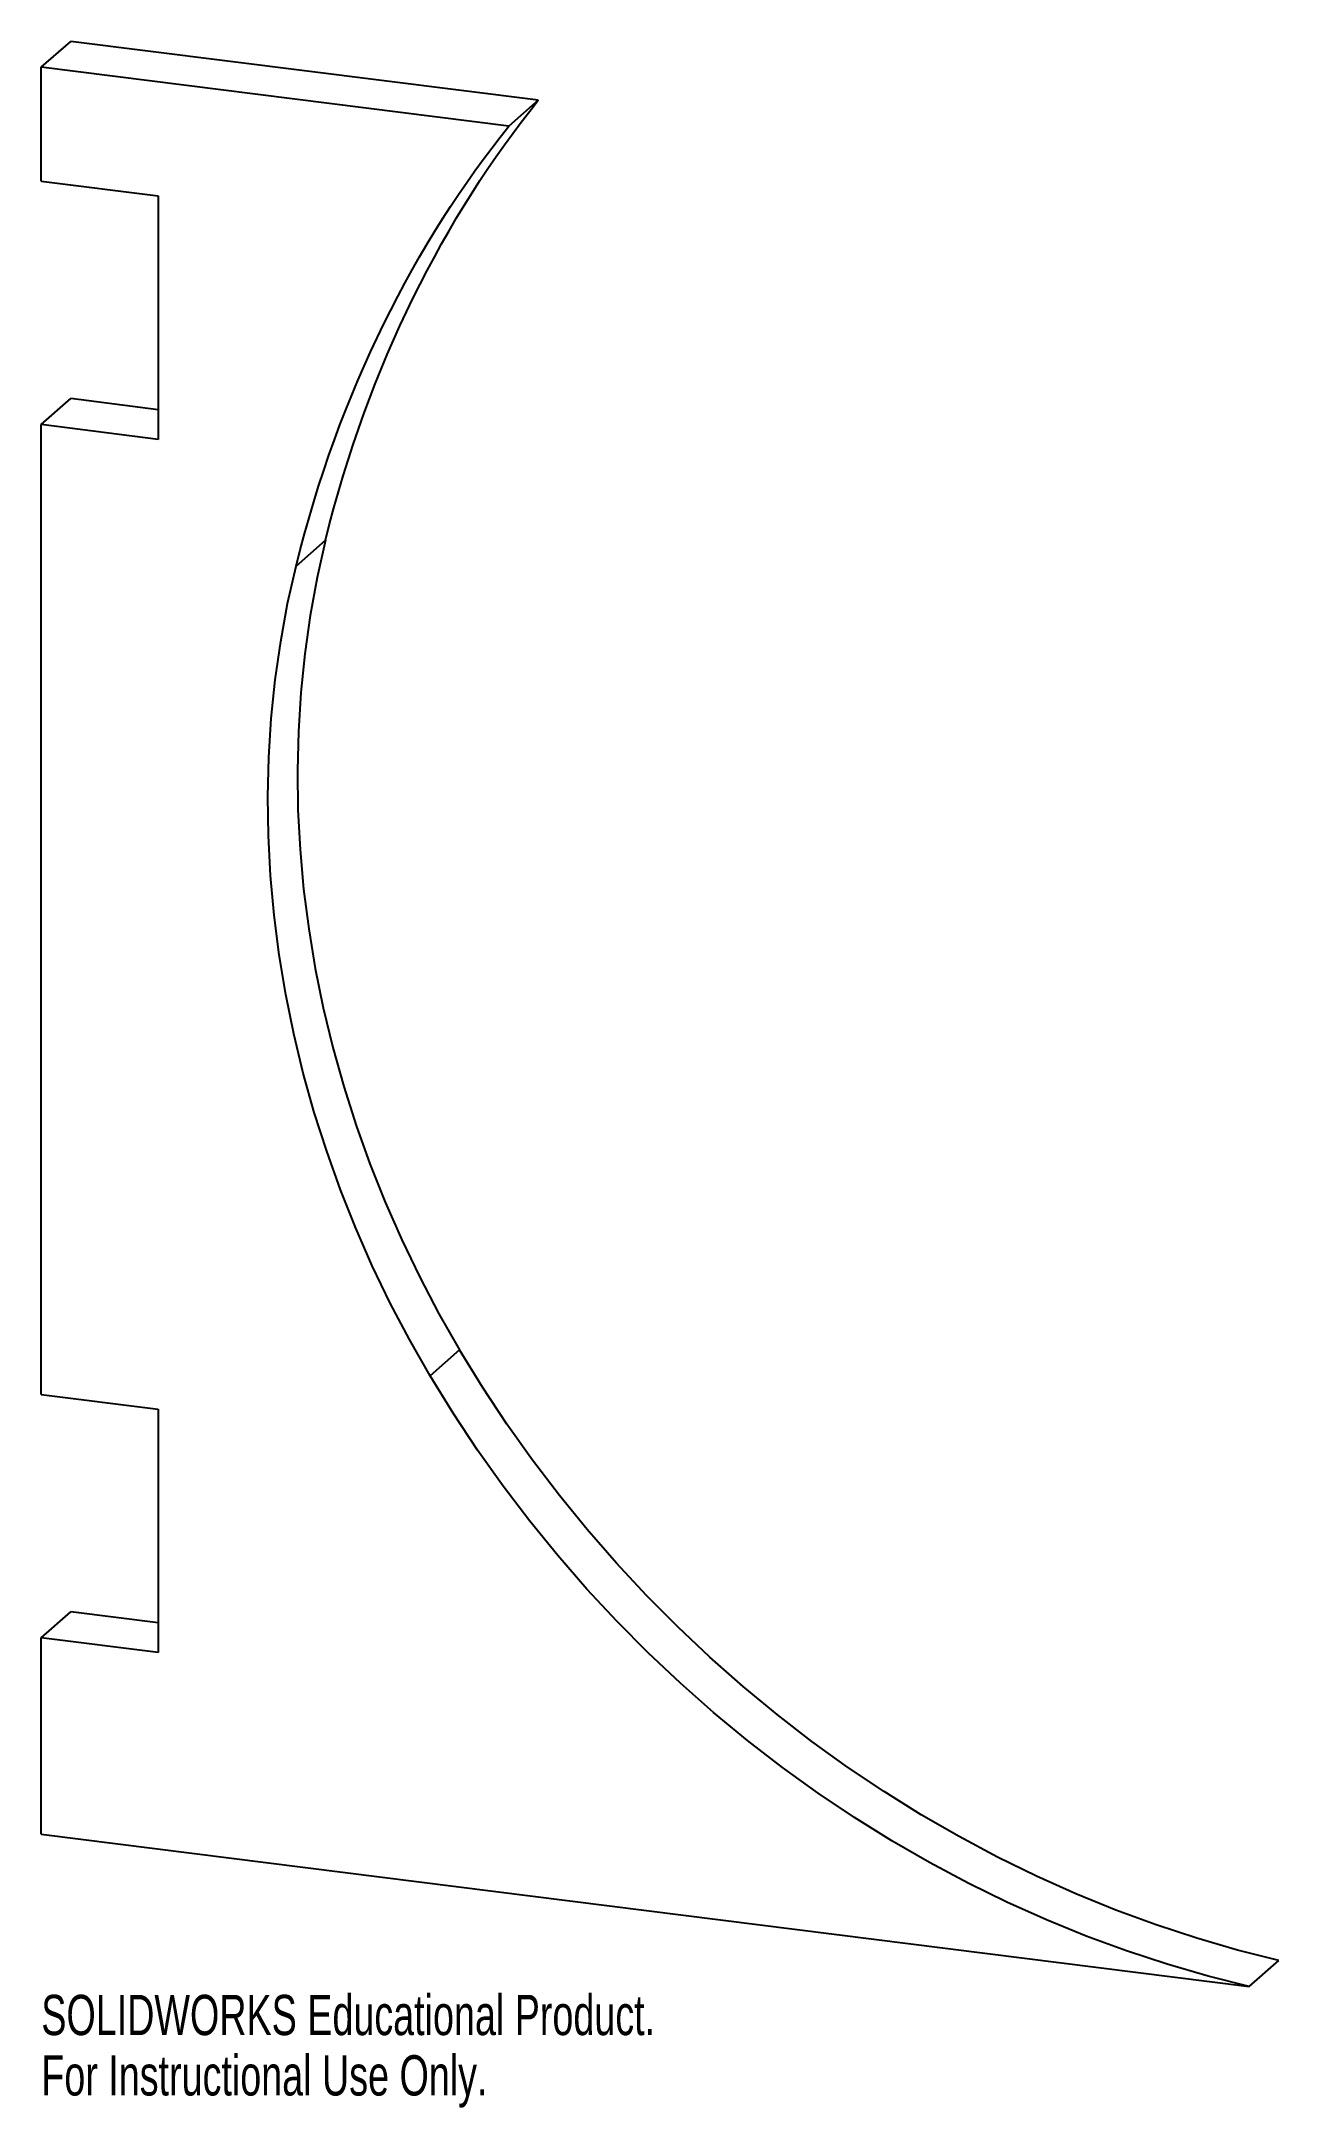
# Paper-space layout '_Dimetric' of a CAD drawing. Header units: millimetres. Extents: x -83 to 65, y -132 to 116.
import ezdxf

# ---------------------------------------------------------------- set-up
doc = ezdxf.new("R2010")
doc.units = ezdxf.units.MM
doc.styles.add('SLDTEXTSTYLE0', font='TXT', dxfattribs={"width": 0.7})

psp = doc.layouts.new('_Dimetric')

# ---------------------------------------------------------------- linework, layer by layer
at = {"color": 7, "linetype": 'Continuous', "lineweight": 25}
for p, q in [((-83.05, 112.97), (-79.51, 116.08)), ((-23.39, 109.01), (-79.51, 116.08)), ((-83.05, 99.29), (-83.05, 112.97)), ((-26.92, 105.89), (-83.05, 112.97)), ((-23.39, 109.01), (-26.92, 105.89)), ((-83.05, 99.29), (-69.01, 97.53)), ((-69.01, 97.53), (-69.01, 68.3)), ((-83.05, 70.07), (-79.51, 73.19)), ((-69.01, 71.86), (-79.51, 73.19)), ((-83.05, -46.37), (-83.05, 70.07)), ((-69.01, 68.3), (-83.05, 70.07)), ((-52.47, 53.07), (-48.94, 56.19)), ((-32.85, -41), (-36.39, -44.12)), ((-83.05, -46.37), (-69.01, -48.14)), ((-69.01, -48.14), (-69.01, -77.36)), ((-83.05, -75.6), (-79.51, -72.48)), ((-69.01, -73.8), (-79.51, -72.48)), ((-83.05, -99.17), (-83.05, -75.6)), ((-69.01, -77.36), (-83.05, -75.6)), ((-83.05, -99.17), (61.94, -117.43)), ((61.94, -117.43), (65.48, -114.32))]:
    psp.add_line(p, q, dxfattribs=at)
at = {"color": 7, "linetype": 'Continuous', "lineweight": 25, "flags": 128}
for points in [[(-48.94, 56.19), (-49.95, 51.7), (-50.78, 47.16), (-51.43, 42.56), (-51.9, 37.92), (-52.19, 33.24), (-52.31, 28.53), (-52.24, 23.8), (-51.99, 19.05), (-51.56, 14.29), (-50.95, 9.53), (-50.17, 4.77), (-49.2, 0.03), (-48.06, -4.7), (-46.75, -9.4), (-45.26, -14.06), (-43.6, -18.69), (-41.78, -23.27), (-39.78, -27.8), (-37.63, -32.27), (-35.32, -36.67), (-32.85, -41)], [(-36.39, -44.12), (-38.86, -39.79), (-41.17, -35.39), (-43.32, -30.92), (-45.31, -26.39), (-47.14, -21.81), (-48.79, -17.18), (-50.28, -12.51), (-51.6, -7.81), (-52.74, -3.09), (-53.7, 1.66), (-54.49, 6.41), (-55.1, 11.17), (-55.53, 15.93), (-55.77, 20.68), (-55.84, 25.41), (-55.73, 30.12), (-55.44, 34.8), (-54.96, 39.44), (-54.31, 44.04), (-53.48, 48.58), (-52.47, 53.07)], [(65.48, -114.32), (60.54, -113.08), (55.64, -111.65), (50.76, -110.05), (45.93, -108.28), (41.14, -106.33), (36.4, -104.2), (31.72, -101.91), (27.11, -99.45), (22.57, -96.83), (18.11, -94.05), (13.74, -91.12), (9.46, -88.03), (5.27, -84.8), (1.18, -81.43), (-2.79, -77.92), (-6.65, -74.28), (-10.4, -70.5), (-14.02, -66.61), (-17.51, -62.6), (-20.86, -58.48), (-24.08, -54.25), (-27.15, -49.93), (-30.08, -45.51), (-32.85, -41)], [(61.94, -117.43), (57.01, -116.19), (52.1, -114.77), (47.23, -113.17), (42.39, -111.4), (37.6, -109.44), (32.86, -107.32), (28.19, -105.03), (23.58, -102.57), (19.04, -99.95), (14.58, -97.17), (10.2, -94.24), (5.92, -91.15), (1.73, -87.92), (-2.35, -84.55), (-6.33, -81.04), (-10.19, -77.39), (-13.93, -73.62), (-17.55, -69.73), (-21.04, -65.72), (-24.4, -61.6), (-27.61, -57.37), (-30.69, -53.04), (-33.61, -48.62), (-36.39, -44.12)]]:
    psp.add_lwpolyline(points, dxfattribs=at)
at = {"color": 7, "linetype": 'Continuous', "lineweight": 25}
for points in [[(-48.94, 56.19), (-43.78, 77.14), (-34.5, 95.23), (-23.39, 109.01)], [(-52.47, 53.07), (-47.32, 74.02), (-38.04, 92.11), (-26.92, 105.89)]]:
    psp.add_open_spline(points, degree=3, dxfattribs=at)

# ---------------------------------------------------------------- texts
at = {"color": 7, "linetype": 'Continuous', "char_height": 4.8336, "attachment_point": 1, "style": 'SLDTEXTSTYLE0'}
for s, insert in [('SOLIDWORKS Educational Product.', (-83.05, -118.45)), ('For Instructional Use Only.', (-83.05, -125.7))]:
    psp.add_mtext(s, dxfattribs=dict(at, insert=insert))

doc.saveas('drawing.dxf')
